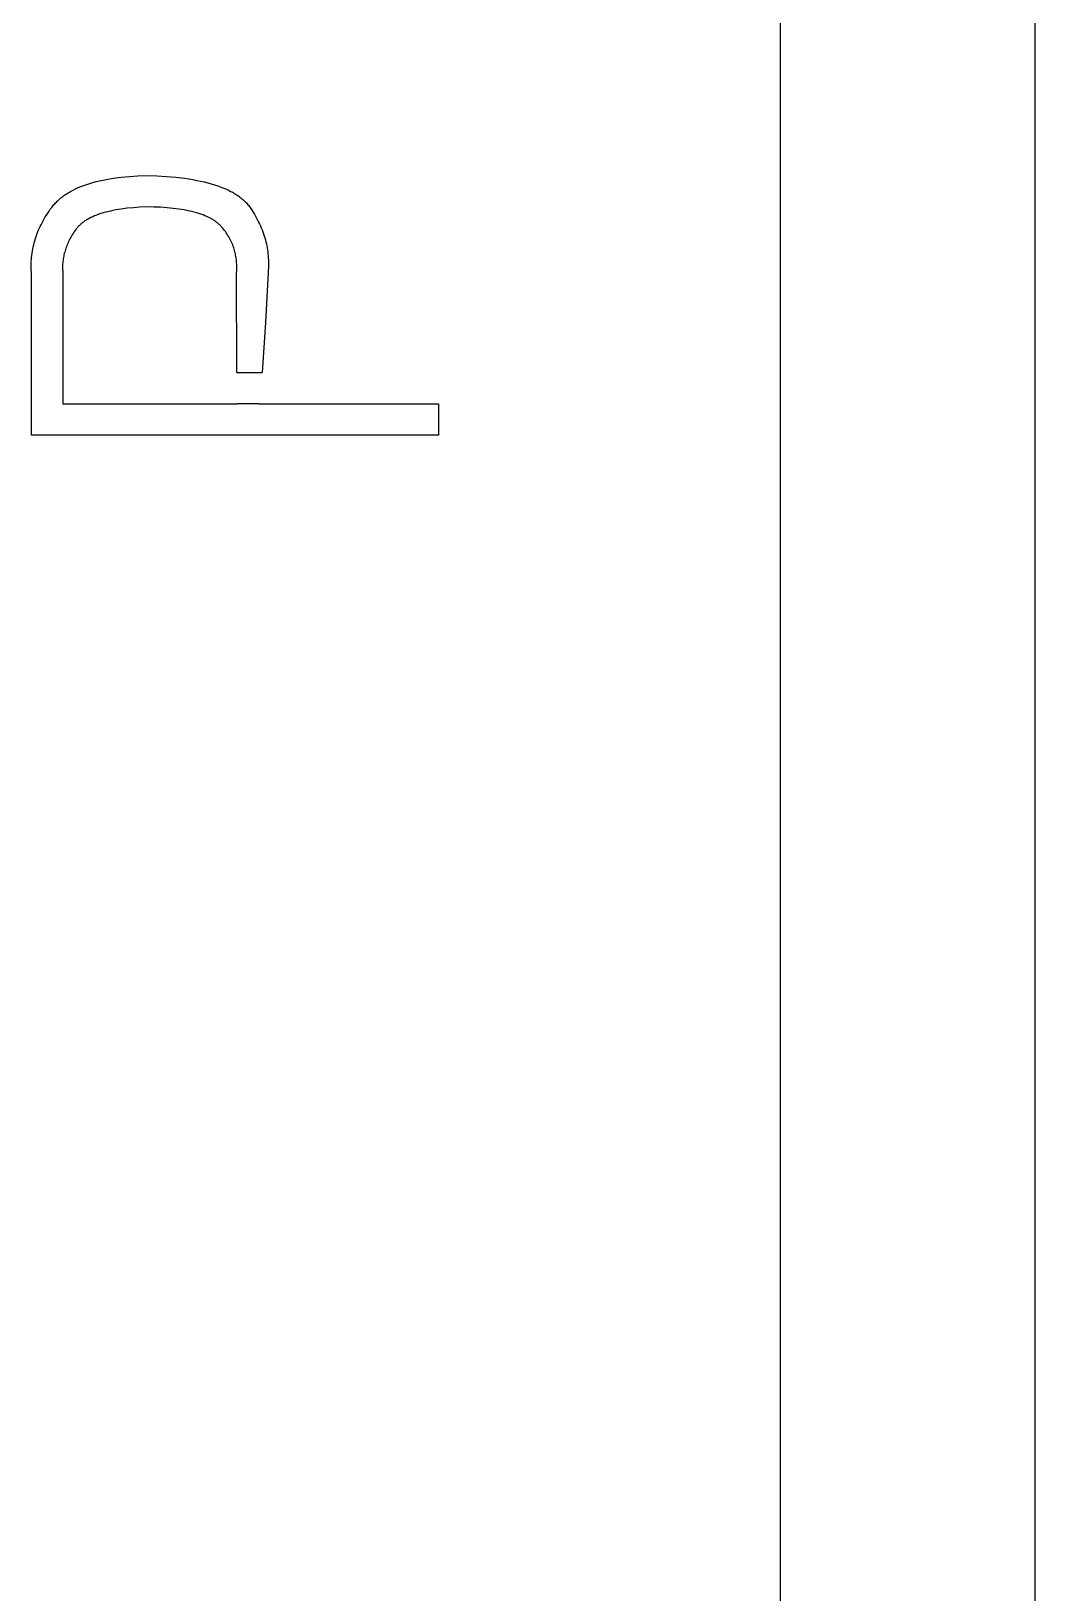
# Model space of a CAD drawing. Header units: millimetres. Extents: x 974 to 5700, y -47 to 3256.
# Drawn here: x 1911.1 to 2040.5, y 2098.7 to 2300.1 of the extents above; entities that cross this region are included whole.
import ezdxf

# ---------------------------------------------------------------- set-up
doc = ezdxf.new("R2010")
doc.units = ezdxf.units.MM
doc.header["$MEASUREMENT"] = 0
doc.layers.add('Domyslna', color=7, linetype='Continuous', true_color=0x000000)
doc.layers.add('Utwórz2D linie widoczne', color=7, linetype='Continuous', true_color=0x000000)

msp = doc.modelspace()

# ---------------------------------------------------------------- linework, layer by layer
at = {"layer": 'Domyslna'}
msp.add_line((2007.67, 2696.58), (2007.67, 1930.38), dxfattribs=at)
msp.add_line((2007.67, 2696.58), (2007.67, 1930.38), dxfattribs=at)
at = {"layer": 'Utwórz2D linie widoczne'}
for p, q in [((2040.49, 2696.58), (2040.49, 1934.18)), ((1921.7, 2281.13), (1922.69, 2281.26)), ((1922.69, 2281.26), (1923.73, 2281.36)), ((1923.73, 2281.36), (1924.83, 2281.43)), ((1924.83, 2281.43), (1925.97, 2281.48)), ((1925.97, 2281.48), (1927.29, 2281.43)), ((1927.29, 2281.43), (1928.54, 2281.35)), ((1928.54, 2281.35), (1929.73, 2281.24)), ((1915.71, 2279.16), (1915.86, 2279.25)), ((1915.86, 2279.25), (1916, 2279.34)), ((1916, 2279.34), (1916.16, 2279.43)), ((1916.16, 2279.43), (1916.47, 2279.59)), ((1916.47, 2279.59), (1916.8, 2279.75)), ((1916.8, 2279.75), (1917.14, 2279.91)), ((1917.14, 2279.91), (1917.49, 2280.05)), ((1917.49, 2280.05), (1917.85, 2280.19)), ((1917.85, 2280.19), (1918.23, 2280.32)), ((1918.23, 2280.32), (1918.62, 2280.45)), ((1918.62, 2280.45), (1919.02, 2280.57)), ((1919.02, 2280.57), (1919.43, 2280.68)), ((1919.43, 2280.68), (1919.86, 2280.78)), ((1919.86, 2280.78), (1920.3, 2280.88)), ((1920.3, 2280.88), (1920.75, 2280.97)), ((1920.75, 2280.97), (1921.22, 2281.05)), ((1921.22, 2281.05), (1921.7, 2281.13)), ((1929.73, 2281.24), (1930.85, 2281.11)), ((1930.85, 2281.11), (1931.39, 2281.03)), ((1931.39, 2281.03), (1931.91, 2280.94)), ((1931.91, 2280.94), (1932.42, 2280.85)), ((1932.42, 2280.85), (1932.91, 2280.75)), ((1932.91, 2280.75), (1933.38, 2280.64)), ((1933.38, 2280.64), (1933.84, 2280.53)), ((1933.84, 2280.53), (1934.28, 2280.4)), ((1934.28, 2280.4), (1934.71, 2280.27)), ((1934.71, 2280.27), (1935.12, 2280.14)), ((1935.12, 2280.14), (1935.52, 2279.99)), ((1935.52, 2279.99), (1935.9, 2279.84)), ((1935.9, 2279.84), (1936.26, 2279.69)), ((1936.26, 2279.69), (1936.61, 2279.52)), ((1936.61, 2279.52), (1936.77, 2279.43)), ((1936.77, 2279.43), (1936.94, 2279.35)), ((1936.94, 2279.35), (1937.1, 2279.26)), ((1937.1, 2279.26), (1937.25, 2279.17)), ((1913.54, 2277.12), (1913.72, 2277.36)), ((1913.72, 2277.36), (1913.81, 2277.48)), ((1913.81, 2277.48), (1913.9, 2277.6)), ((1913.9, 2277.6), (1914, 2277.72)), ((1914, 2277.72), (1914.1, 2277.83)), ((1914.1, 2277.83), (1914.21, 2277.94)), ((1914.21, 2277.94), (1914.32, 2278.05)), ((1914.32, 2278.05), (1914.43, 2278.16)), ((1914.43, 2278.16), (1914.54, 2278.27)), ((1914.54, 2278.27), (1914.66, 2278.38)), ((1914.66, 2278.38), (1914.78, 2278.48)), ((1914.78, 2278.48), (1914.9, 2278.58)), ((1914.9, 2278.58), (1915.03, 2278.68)), ((1915.03, 2278.68), (1915.16, 2278.78)), ((1915.16, 2278.78), (1915.29, 2278.88)), ((1915.29, 2278.88), (1915.43, 2278.98)), ((1915.43, 2278.98), (1915.57, 2279.07)), ((1915.57, 2279.07), (1915.71, 2279.16)), ((1923.45, 2277.24), (1922.69, 2277.14)), ((1924.25, 2277.32), (1923.45, 2277.24)), ((1925.1, 2277.38), (1924.25, 2277.32)), ((1925.98, 2277.42), (1925.1, 2277.38)), ((1926.89, 2277.4), (1925.98, 2277.42)), ((1927.76, 2277.37), (1926.89, 2277.4)), ((1928.59, 2277.31), (1927.76, 2277.37)), ((1929.37, 2277.23), (1928.59, 2277.31)), ((1930.12, 2277.14), (1929.37, 2277.23)), ((1937.25, 2279.17), (1937.41, 2279.08)), ((1937.41, 2279.08), (1937.56, 2278.98)), ((1937.56, 2278.98), (1937.7, 2278.88)), ((1937.7, 2278.88), (1937.84, 2278.79)), ((1937.84, 2278.79), (1937.98, 2278.69)), ((1937.98, 2278.69), (1938.11, 2278.59)), ((1938.11, 2278.59), (1938.24, 2278.48)), ((1938.24, 2278.48), (1938.36, 2278.38)), ((1938.36, 2278.38), (1938.48, 2278.27)), ((1938.48, 2278.27), (1938.6, 2278.16)), ((1938.6, 2278.16), (1938.71, 2278.05)), ((1938.71, 2278.05), (1938.82, 2277.94)), ((1938.82, 2277.94), (1938.92, 2277.82)), ((1938.92, 2277.82), (1939.02, 2277.71)), ((1939.02, 2277.71), (1939.12, 2277.59)), ((1939.12, 2277.59), (1939.21, 2277.47)), ((1939.21, 2277.47), (1939.3, 2277.35)), ((1939.3, 2277.35), (1939.39, 2277.23)), ((1912.34, 2275.13), (1912.47, 2275.39)), ((1912.47, 2275.39), (1912.6, 2275.64)), ((1912.6, 2275.64), (1912.74, 2275.89)), ((1912.74, 2275.89), (1912.89, 2276.14)), ((1912.89, 2276.14), (1913.04, 2276.38)), ((1913.04, 2276.38), (1913.2, 2276.63)), ((1913.2, 2276.63), (1913.37, 2276.87)), ((1913.37, 2276.87), (1913.54, 2277.12)), ((1917.54, 2275.26), (1917.45, 2275.19)), ((1917.62, 2275.34), (1917.54, 2275.26)), ((1917.71, 2275.41), (1917.62, 2275.34)), ((1917.81, 2275.47), (1917.71, 2275.41)), ((1917.9, 2275.54), (1917.81, 2275.47)), ((1918, 2275.61), (1917.9, 2275.54)), ((1918.1, 2275.67), (1918, 2275.61)), ((1918.2, 2275.74), (1918.1, 2275.67)), ((1918.31, 2275.8), (1918.2, 2275.74)), ((1918.42, 2275.86), (1918.31, 2275.8)), ((1918.53, 2275.92), (1918.42, 2275.86)), ((1918.76, 2276.04), (1918.53, 2275.92)), ((1919, 2276.15), (1918.76, 2276.04)), ((1919.25, 2276.26), (1919, 2276.15)), ((1919.51, 2276.37), (1919.25, 2276.26)), ((1919.78, 2276.47), (1919.51, 2276.37)), ((1920.06, 2276.56), (1919.78, 2276.47)), ((1920.35, 2276.65), (1920.06, 2276.56)), ((1920.65, 2276.73), (1920.35, 2276.65)), ((1920.97, 2276.81), (1920.65, 2276.73)), ((1921.29, 2276.89), (1920.97, 2276.81)), ((1921.62, 2276.96), (1921.29, 2276.89)), ((1921.97, 2277.03), (1921.62, 2276.96)), ((1922.69, 2277.14), (1921.97, 2277.03)), ((1930.47, 2277.08), (1930.12, 2277.14)), ((1930.82, 2277.03), (1930.47, 2277.08)), ((1931.16, 2276.96), (1930.82, 2277.03)), ((1931.48, 2276.89), (1931.16, 2276.96)), ((1931.8, 2276.82), (1931.48, 2276.89)), ((1932.11, 2276.74), (1931.8, 2276.82)), ((1932.4, 2276.66), (1932.11, 2276.74)), ((1932.69, 2276.58), (1932.4, 2276.66)), ((1932.96, 2276.48), (1932.69, 2276.58)), ((1933.23, 2276.39), (1932.96, 2276.48)), ((1933.48, 2276.29), (1933.23, 2276.39)), ((1933.73, 2276.18), (1933.48, 2276.29)), ((1933.96, 2276.07), (1933.73, 2276.18)), ((1934.07, 2276.01), (1933.96, 2276.07)), ((1934.19, 2275.96), (1934.07, 2276.01)), ((1934.29, 2275.9), (1934.19, 2275.96)), ((1934.4, 2275.84), (1934.29, 2275.9)), ((1934.5, 2275.78), (1934.4, 2275.84)), ((1934.6, 2275.71), (1934.5, 2275.78)), ((1934.7, 2275.65), (1934.6, 2275.71)), ((1934.8, 2275.58), (1934.7, 2275.65)), ((1934.89, 2275.52), (1934.8, 2275.58)), ((1934.98, 2275.45), (1934.89, 2275.52)), ((1935.07, 2275.38), (1934.98, 2275.45)), ((1935.15, 2275.31), (1935.07, 2275.38)), ((1935.23, 2275.24), (1935.15, 2275.31)), ((1935.31, 2275.17), (1935.23, 2275.24)), ((1939.39, 2277.23), (1939.55, 2276.98)), ((1939.55, 2276.98), (1939.71, 2276.73)), ((1939.71, 2276.73), (1939.86, 2276.48)), ((1939.86, 2276.48), (1940, 2276.23)), ((1940, 2276.23), (1940.14, 2275.98)), ((1940.14, 2275.98), (1940.27, 2275.73)), ((1940.27, 2275.73), (1940.4, 2275.47)), ((1940.4, 2275.47), (1940.52, 2275.22)), ((1940.52, 2275.22), (1940.63, 2274.97)), ((1911.54, 2273.07), (1911.62, 2273.33)), ((1911.62, 2273.33), (1911.7, 2273.59)), ((1911.7, 2273.59), (1911.79, 2273.85)), ((1911.79, 2273.85), (1911.89, 2274.11)), ((1911.89, 2274.11), (1911.99, 2274.37)), ((1911.99, 2274.37), (1912.1, 2274.63)), ((1912.1, 2274.63), (1912.22, 2274.88)), ((1912.22, 2274.88), (1912.34, 2275.13)), ((1916.07, 2273.31), (1915.99, 2273.14)), ((1916.17, 2273.48), (1916.07, 2273.31)), ((1916.26, 2273.65), (1916.17, 2273.48)), ((1916.36, 2273.82), (1916.26, 2273.65)), ((1916.47, 2273.98), (1916.36, 2273.82)), ((1916.58, 2274.15), (1916.47, 2273.98)), ((1916.69, 2274.32), (1916.58, 2274.15)), ((1916.81, 2274.49), (1916.69, 2274.32)), ((1916.87, 2274.57), (1916.81, 2274.49)), ((1916.93, 2274.65), (1916.87, 2274.57)), ((1917, 2274.73), (1916.93, 2274.65)), ((1917.07, 2274.81), (1917, 2274.73)), ((1917.14, 2274.89), (1917.07, 2274.81)), ((1917.21, 2274.97), (1917.14, 2274.89)), ((1917.29, 2275.04), (1917.21, 2274.97)), ((1917.37, 2275.12), (1917.29, 2275.04)), ((1917.45, 2275.19), (1917.37, 2275.12)), ((1935.39, 2275.1), (1935.31, 2275.17)), ((1935.47, 2275.02), (1935.39, 2275.1)), ((1935.54, 2274.95), (1935.47, 2275.02)), ((1935.61, 2274.87), (1935.54, 2274.95)), ((1935.74, 2274.72), (1935.61, 2274.87)), ((1935.87, 2274.56), (1935.74, 2274.72)), ((1936, 2274.4), (1935.87, 2274.56)), ((1936.12, 2274.24), (1936, 2274.4)), ((1936.23, 2274.08), (1936.12, 2274.24)), ((1936.34, 2273.91), (1936.23, 2274.08)), ((1936.45, 2273.75), (1936.34, 2273.91)), ((1936.55, 2273.58), (1936.45, 2273.75)), ((1936.65, 2273.41), (1936.55, 2273.58)), ((1936.74, 2273.23), (1936.65, 2273.41)), ((1936.83, 2273.06), (1936.74, 2273.23)), ((1940.63, 2274.97), (1940.74, 2274.71)), ((1940.74, 2274.71), (1940.85, 2274.46)), ((1940.85, 2274.46), (1940.94, 2274.21)), ((1940.94, 2274.21), (1941.03, 2273.95)), ((1941.03, 2273.95), (1941.12, 2273.69)), ((1941.12, 2273.69), (1941.2, 2273.44)), ((1941.2, 2273.44), (1941.27, 2273.18)), ((1911.13, 2270.92), (1911.16, 2271.2)), ((1911.16, 2271.2), (1911.2, 2271.47)), ((1911.2, 2271.47), (1911.24, 2271.74)), ((1911.24, 2271.74), (1911.29, 2272.01)), ((1911.29, 2272.01), (1911.34, 2272.27)), ((1911.34, 2272.27), (1911.4, 2272.54)), ((1911.4, 2272.54), (1911.47, 2272.8)), ((1911.47, 2272.8), (1911.54, 2273.07)), ((1915.3, 2271.25), (1915.26, 2271.08)), ((1915.34, 2271.43), (1915.3, 2271.25)), ((1915.39, 2271.6), (1915.34, 2271.43)), ((1915.44, 2271.77), (1915.39, 2271.6)), ((1915.49, 2271.94), (1915.44, 2271.77)), ((1915.55, 2272.12), (1915.49, 2271.94)), ((1915.61, 2272.29), (1915.55, 2272.12)), ((1915.68, 2272.46), (1915.61, 2272.29)), ((1915.75, 2272.63), (1915.68, 2272.46)), ((1915.82, 2272.8), (1915.75, 2272.63)), ((1915.9, 2272.97), (1915.82, 2272.8)), ((1915.99, 2273.14), (1915.9, 2272.97)), ((1936.91, 2272.89), (1936.83, 2273.06)), ((1936.99, 2272.71), (1936.91, 2272.89)), ((1937.06, 2272.53), (1936.99, 2272.71)), ((1937.13, 2272.35), (1937.06, 2272.53)), ((1937.19, 2272.16), (1937.13, 2272.35)), ((1937.25, 2271.98), (1937.19, 2272.16)), ((1937.3, 2271.79), (1937.25, 2271.98)), ((1937.35, 2271.6), (1937.3, 2271.79)), ((1937.4, 2271.41), (1937.35, 2271.6)), ((1937.44, 2271.22), (1937.4, 2271.41)), ((1937.47, 2271.03), (1937.44, 2271.22)), ((1941.27, 2273.18), (1941.34, 2272.92)), ((1941.34, 2272.92), (1941.4, 2272.66)), ((1941.4, 2272.66), (1941.45, 2272.4)), ((1941.45, 2272.4), (1941.5, 2272.14)), ((1941.5, 2272.14), (1941.54, 2271.88)), ((1941.54, 2271.88), (1941.58, 2271.62)), ((1941.58, 2271.62), (1941.61, 2271.36)), ((1941.61, 2271.36), (1941.64, 2271.1)), ((1911.08, 2270.1), (1911.09, 2270.37)), ((1911.08, 2269.82), (1911.08, 2270.1)), ((1911.08, 2269.54), (1911.08, 2269.82)), ((1911.09, 2269.26), (1911.08, 2269.54)), ((1911.09, 2270.37), (1911.11, 2270.65)), ((1911.1, 2268.98), (1911.09, 2269.26)), ((1911.11, 2270.65), (1911.13, 2270.92)), ((1915.13, 2270.04), (1915.12, 2269.86)), ((1915.12, 2269.86), (1915.12, 2269.69)), ((1915.12, 2269.69), (1915.12, 2269.51)), ((1915.12, 2269.51), (1915.13, 2269.33)), ((1915.14, 2270.21), (1915.13, 2270.04)), ((1915.13, 2269.33), (1915.14, 2269.16)), ((1915.16, 2270.39), (1915.14, 2270.21)), ((1915.18, 2270.56), (1915.16, 2270.39)), ((1915.2, 2270.73), (1915.18, 2270.56)), ((1915.23, 2270.91), (1915.2, 2270.73)), ((1915.26, 2271.08), (1915.23, 2270.91)), ((1937.5, 2270.83), (1937.47, 2271.03)), ((1937.53, 2270.63), (1937.5, 2270.83)), ((1937.55, 2270.43), (1937.53, 2270.63)), ((1937.57, 2270.23), (1937.55, 2270.43)), ((1937.56, 2268.98), (1937.58, 2269.19)), ((1937.58, 2270.03), (1937.57, 2270.23)), ((1937.58, 2269.82), (1937.58, 2270.03)), ((1937.59, 2269.61), (1937.58, 2269.82)), ((1937.58, 2269.4), (1937.59, 2269.61)), ((1937.58, 2269.19), (1937.58, 2269.4)), ((1941.64, 2269.25), (1941.62, 2268.98)), ((1941.64, 2271.1), (1941.65, 2270.84)), ((1941.66, 2269.51), (1941.64, 2269.25)), ((1941.65, 2270.84), (1941.67, 2270.57)), ((1941.67, 2269.78), (1941.66, 2269.51)), ((1941.67, 2270.57), (1941.67, 2270.31)), ((1941.67, 2270.31), (1941.67, 2270.04)), ((1941.67, 2270.04), (1941.67, 2269.78)), ((1911.1, 2247.98), (1911.1, 2268.98)), ((1915.14, 2269.16), (1915.15, 2268.98)), ((1915.15, 2268.98), (1915.15, 2252.03)), ((1937.58, 2256.09), (1937.56, 2268.98)), ((1941.62, 2268.98), (1941.3, 2262.53)), ((1941.3, 2262.53), (1940.86, 2256.09)), ((1937.58, 2256.09), (1940.86, 2256.09)), ((1915.15, 2252.03), (1921.56, 2252.03)), ((1921.56, 2252.03), (1937.58, 2252.03)), ((1940.48, 2252.03), (1937.58, 2252.03)), ((1940.48, 2252.03), (1963.61, 2252.03)), ((1963.61, 2252.03), (1963.61, 2247.98)), ((1963.61, 2247.98), (1911.1, 2247.98))]:
    msp.add_line(p, q, dxfattribs=at)

doc.saveas('drawing.dxf')
